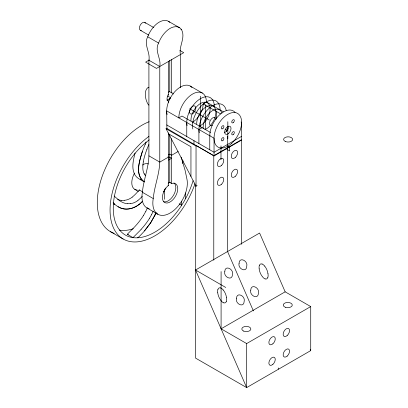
<?xml version="1.0" encoding="UTF-8"?>
<svg xmlns="http://www.w3.org/2000/svg" width="408" height="408" viewBox="0 0 408 408"><rect width="100%" height="100%" fill="white"/><g stroke="black" fill="none" stroke-linecap="round" stroke-linejoin="round"><path stroke-width="0.61" d="M166.699 128.341L166.908 128.734L166.688 110.884L214.042 138.225L214.047 155.948L166.699 128.341L166.051 128.714L196.034 186.206L197.12 185.579M169.81 22.364A19.253 11.118 -60 0 0 165.056 20.405C160.313 20.441 156.351 23.73 153.388 27.137A19.253 11.118 -60 0 0 147.716 36.781C143.397 44.712 150.526 52.224 148.91 60.221L148.91 155.836C148.507 168.249 143.529 179.948 142.377 192.28A24.404 14.086 -60 0 0 149.236 208.871M142.846 165.842L143.3 161.91M149.262 139.868A58.742 33.915 -60 0 0 113.485 203.036L113.256 208.197A58.742 33.915 -60 0 0 146.569 235.977A58.742 33.915 -60 0 0 193.076 180.724M181.167 157.208L185.11 170.376L186.935 179.102A24.404 14.086 -60 0 1 170.09 213.053A24.404 14.086 -60 0 1 153.24 198.553C154.392 186.221 159.37 174.522 159.773 162.109L159.773 66.494C161.389 58.497 154.26 50.985 158.579 43.054A19.253 11.118 -60 0 1 164.256 33.41C167.214 29.998 171.176 26.714 175.924 26.673A19.253 11.118 -60 0 1 181.596 29.769C185.752 37.842 178.627 46.237 180.402 54.58L180.402 87.73M135.074 153.015C133.324 160.12 131.08 168.565 135.155 175.287C137.297 178.556 141.178 179.923 144.33 181.912M142.407 151.378C139.587 160.624 134.584 174.823 144.162 181.805M217.954 289.389L218.356 288.599A2.611 2.091 78.9 0 1 219.591 287.819L220.641 287.951M226.369 301.379L225.966 302.165A2.611 2.091 78.9 0 1 224.726 302.95L223.681 302.812M259.386 265.465L259.784 264.68A2.611 2.091 78.9 0 1 261.023 263.894L262.074 264.032M267.796 277.46L267.398 278.246A2.611 2.091 78.9 0 1 266.159 279.031L265.108 278.894M148.879 144.509L147.461 147.854A44.88 25.913 -60 0 0 146.88 149.323M156.157 212.915L150.776 222.635L144.59 230.78A58.298 33.66 -60 0 1 139.526 236.222L137.889 237.787L137.527 237.578M156.085 213.073L150.623 222.87L144.458 230.938M145.136 144.529L146.171 142.275L145.809 142.066M145.845 211.293L143.611 215.24M151.597 214.613L149.359 218.561M142.474 191.77L139.235 189.904L138.083 191.276A30.722 17.738 -60 0 1 132.656 196.758L132.166 197.095M141.107 229.408A44.88 25.913 -60 0 1 140.061 230.535L133.003 237.629L127.25 234.309L134.309 227.215A44.88 25.913 -60 0 0 135.359 226.088A46.063 26.591 -60 0 0 143.636 215.261M142.616 201.164C136.685 207.937 126.358 211.905 118.136 206.744A58.298 33.66 -60 0 1 114.5 204.056L113.123 202.827M142.545 201.236C136.598 208.004 126.22 211.9 118.034 206.683M137.919 200.415L138.399 200.032A30.722 17.738 -60 0 0 142.259 196.355M149.415 59.925L145.605 62.128L156.468 68.401L183.707 52.673L179.908 50.475M192.607 122.16A14.969 8.644 -60 0 0 203.194 103.826L206.387 101.98L223.426 111.817M198.956 129.514L202.149 127.668M168.371 154.933L169.769 154.122L171.686 155.229L178.225 151.455M168.173 158.054L169.769 157.131L171.686 158.238L168.489 160.084M209.763 149.787L209.763 135.757L210.084 135.573M166.051 128.714L196.034 146.023L196.687 145.651M241.067 122.002L241.602 122.313L241.607 136.349L214.047 152.261L166.683 124.919M195.702 145.253L213.782 155.688L241.342 139.776L241.342 244.31M214.047 155.948L241.607 140.036L241.607 136.349M221.09 271.56L221.09 328.812L285.156 291.822L310.723 306.581L310.723 350.61L246.656 387.6L195.529 358.086L195.529 270.02L259.595 233.034L285.156 291.822M221.09 328.812L246.656 343.567L310.723 306.581M124.537 200.354L121.655 200.384M130.29 203.674L127.408 203.704M225.129 129.254L225.502 129.254A1.596 1.3 -57.3 0 1 226.21 129.617L226.506 130.193A3.473 2.912 -49.2 0 1 226.578 130.672M113.725 204.122L114.658 204.515M168.677 21.445L179.54 27.719M180.917 29.376L181.596 29.769M144.82 22.42L153.831 27.622M140.301 30.248L148.782 35.144M147.716 36.781L158.579 43.054M148.91 60.221L159.773 66.494M190.21 86.052L202.353 93.06M203.194 103.826L220.595 113.873M168.366 92.157A4.519 2.611 -60 0 1 169.769 91.769L171.686 92.876A4.519 2.611 -60 0 1 173.216 94.044M168.009 94.59L168.489 94.865A4.519 2.611 -60 0 0 168.489 101.102L168.489 102.377M167.382 95.87L170.656 97.762M189.751 108.783L209.391 120.12M167.122 100.001A4.519 2.611 -60 0 0 169.769 98.297L170.365 98.644M148.91 87.644L148.599 87.465A2.162 1.25 60 0 0 148.221 87.353C143.346 90.535 145.391 100.399 148.313 104.662A2.122 1.224 60 0 0 148.599 104.902L148.91 105.08M167.05 100.276L168.489 101.102M210.543 132.513L182.019 116.051L178.826 117.892A19.487 11.251 -60 0 1 192.607 94.024A19.487 11.251 -60 0 1 206.387 101.98M227.434 145.957L229.638 147.232L229.638 150.919L226.879 149.328M168.79 133.967L190.949 146.758L190.949 176.45M168.009 156.799L168.489 157.075L159.773 162.109L148.91 155.836M168.489 132.926L168.489 185.39A10.843 6.263 -60 0 0 163.73 201.751A10.843 6.263 -60 0 0 176.445 194.412A10.843 6.263 -60 0 0 171.686 183.544L169.769 182.437L169.769 135.058M168.009 185.115L168.489 185.39M185.298 198.293L185.655 198.502L185.65 196.513A58.298 33.66 -60 0 0 185.446 192.923M145.054 175.537L145.411 175.746M179.178 203.781L181.693 205.234L181.575 201.139M142.377 192.28L153.24 198.553M134.783 189.358L138.511 191.51M147.028 207.993L157.891 214.266M114.067 195.998L119.095 200.328A44.88 25.913 -60 0 0 119.85 200.884M225.746 287.467L195.529 270.02L246.656 387.6L246.656 343.567M110.379 231.622L123.165 239.001M144.203 181.83C134.625 174.925 139.541 160.778 142.341 151.567A58.298 33.66 -60 0 1 145.161 144.468M113.485 203.036L114.531 204.082M264.639 266.041L264.823 266.266A13.388 10.725 78.9 0 1 267.964 273.748M223.207 289.96L223.39 290.185A13.388 10.725 78.9 0 1 226.532 297.667M144.493 174.114L144.264 173.757M310.213 349.447L310.723 350.61M253.378 310.896L227.562 251.527L227.562 136.15M278.18 367.94L278.69 369.107M267.985 273.743L268.025 274.043A6.829 5.472 78.9 0 1 267.852 277.486M259.156 268.882L259.197 269.183A13.388 10.725 78.9 0 0 262.385 276.629M226.557 297.661L226.598 297.962A6.829 5.472 78.9 0 1 226.42 301.405M217.724 292.801L217.765 293.102A13.388 10.725 78.9 0 0 220.958 300.548M226.613 130.662L226.649 131.238M227.827 121.712L227.827 138.832M220.983 145.88L220.983 159.712M216.316 111.114L216.316 118.748M213.782 155.688L213.782 260.222M205.454 104.846L205.454 129.647M200.542 96.232L200.542 127.25M198.9 129.484L198.9 143.514M196.034 146.023L196.034 186.206M195.702 185.405L195.702 270.183M193.973 140.668L193.973 144.085M186.762 122.477L186.762 136.507M171.686 59.614L171.686 92.876M171.686 138.71L171.686 183.544M169.769 60.389L169.769 91.769M169.769 98.297L169.769 99.567M168.489 61.46L168.489 94.865M164.654 189.077L164.654 199.257M141.382 30.442A4.519 2.611 -60 0 1 140.301 25.031A4.519 2.611 -60 0 1 145.529 23.261M165.643 187.996A10.843 6.263 -60 0 1 163.419 191.847M173.966 182.876A10.843 6.263 -60 0 1 173.782 194.815A10.843 6.263 -60 0 1 163.577 201.766M168.173 183.166A10.843 6.263 -60 0 1 170.33 182.279M167.117 114.592A19.487 11.251 -60 0 1 174.91 91.576A19.487 11.251 -60 0 1 192 87.562M187.073 125.674A19.487 11.251 -60 0 1 199.068 99.547A19.487 11.251 -60 0 1 214.322 106.559M209.763 135.757A19.487 11.251 -60 0 1 219.611 114.821A19.487 11.251 -60 0 1 235.079 112.429M228.194 126.184A4.519 2.611 -60 0 1 224.471 132.636M265.093 278.95A7.125 5.707 78.9 0 1 262.584 276.843M259.202 268.872A6.829 5.472 78.9 0 1 259.33 265.44M262.089 263.976A7.125 5.707 78.9 0 1 264.598 266.082M223.666 302.869A7.125 5.707 78.9 0 1 221.151 300.762M217.775 292.791A6.829 5.472 78.9 0 1 217.903 289.364M220.657 287.895A7.125 5.707 78.9 0 1 223.166 290.001M199.282 132.784A19.487 11.251 -60 0 1 209.773 107.727A19.487 11.251 -60 0 1 226.2 110.4M137.114 190.026A14.459 8.349 -60 0 1 134.538 173.094M142.744 164.638A14.459 8.349 -60 0 1 148.456 163.95M149.389 218.586A46.063 26.591 -60 0 1 141.086 229.362M153.189 211.12A20.278 11.704 -60 0 1 151.552 214.593M128.438 234.437A58.742 33.915 -60 0 1 127.25 234.309M147.436 207.799A20.278 11.704 -60 0 1 145.804 211.273M127.388 203.76A46.063 26.591 -60 0 1 119.891 200.823M137.929 200.532A20.278 11.704 -60 0 1 130.31 203.597M121.635 200.44A46.063 26.591 -60 0 1 117.637 199.43M132.182 197.212A20.278 11.704 -60 0 1 124.562 200.277M139.398 190.383A14.459 8.349 -60 0 1 139.235 189.904M140.377 179.632A14.459 8.349 -60 0 1 140.515 179.296M143.259 161.925A46.063 26.591 -60 0 1 146.926 149.328M144.162 173.864A20.278 11.704 -60 0 1 142.902 165.816M145.824 175.675A30.722 17.738 -60 0 1 144.458 174.165M114.194 233.345A63.26 36.526 -60 0 1 101.087 179.617A63.26 36.526 -60 0 1 149.129 121.732M194.932 183.84A63.26 36.526 -60 0 1 118.453 235.314A63.26 36.526 -60 0 1 148.935 136.384M183.024 160.788A58.742 33.915 -60 0 1 182.6 163.598M156.881 213.037A58.742 33.915 -60 0 1 154.744 215.144M133.339 228.75A58.742 33.915 -60 0 1 119.284 230.102M226.766 131.203A1.805 1.045 -60 0 1 228.312 128.765M192.826 128.994A19.487 11.251 -60 0 1 204.821 102.867A19.487 11.251 -60 0 1 220.075 109.885M196.733 124.149A13.556 7.829 -60 0 1 206.29 106.769A13.556 7.829 -60 0 1 215.852 113.108A13.556 7.829 -60 0 1 204.928 129.581M212.282 125.475A4.519 2.611 -60 0 1 209.554 123.043A4.519 2.611 -60 0 1 212.889 117.784A4.519 2.611 -60 0 1 215.929 119.712M203.245 128.612A13.556 7.829 -60 0 1 210.696 111.919A13.556 7.829 -60 0 1 221.932 113.128M190.98 120.829A13.556 7.829 -60 0 1 200.542 103.448A13.556 7.829 -60 0 1 210.1 109.788A13.556 7.829 -60 0 1 199.175 126.261M224.788 271.59C223.288 276.905 232.315 281.52 232.473 274.482C233.973 269.173 224.946 264.552 224.788 271.59M236.472 298.457C234.972 303.766 243.999 308.387 244.157 301.344C245.657 296.035 236.63 291.414 236.472 298.457M239.073 263.344C237.573 268.658 246.6 273.278 246.758 266.235C248.258 260.926 239.231 256.306 239.073 263.344M250.752 290.21C249.252 295.52 258.279 300.14 258.437 293.097C259.937 287.788 250.91 283.167 250.752 290.21M231.387 143.58A19.487 11.251 -60 0 0 237.563 113.388A19.487 11.251 -60 0 0 214.511 133.834A19.487 11.251 -60 0 0 231.387 143.58M193.433 113.026A4.519 2.611 -60 0 0 194.866 106.024A4.519 2.611 -60 0 0 189.521 110.767A4.519 2.611 -60 0 0 193.433 113.026M228.653 133.36A4.519 2.611 -60 0 0 230.087 126.358A4.519 2.611 -60 0 0 224.742 131.101A4.519 2.611 -60 0 0 228.653 133.36M222.952 128.535A1.805 1.045 -60 0 0 223.523 125.735A1.805 1.045 -60 0 0 221.386 127.627A1.805 1.045 -60 0 0 222.952 128.535M233.361 122.522A1.805 1.045 -60 0 0 233.937 119.722A1.805 1.045 -60 0 0 231.795 121.62A1.805 1.045 -60 0 0 233.361 122.522M233.361 134.477A1.805 1.045 -60 0 0 233.937 131.677A1.805 1.045 -60 0 0 231.795 133.574A1.805 1.045 -60 0 0 233.361 134.477M222.952 140.49A1.805 1.045 -60 0 0 223.523 137.69A1.805 1.045 -60 0 0 221.386 139.587A1.805 1.045 -60 0 0 222.952 140.49M272.891 343.796A4.519 2.611 -60 0 0 274.324 336.794A4.519 2.611 -60 0 0 268.979 341.537A4.519 2.611 -60 0 0 272.891 343.796M287.176 335.549A4.519 2.611 -60 0 0 288.609 328.547A4.519 2.611 -60 0 0 283.264 333.29A4.519 2.611 -60 0 0 287.176 335.549M272.891 364.344A4.519 2.611 -60 0 0 274.324 357.342A4.519 2.611 -60 0 0 268.979 362.08A4.519 2.611 -60 0 0 272.891 364.344M287.176 356.097A4.519 2.611 -60 0 0 288.609 349.095A4.519 2.611 -60 0 0 283.264 353.838A4.519 2.611 -60 0 0 287.176 356.097M243.683 331.097A4.519 2.611 0 0 0 250.828 329.251A4.519 2.611 0 0 0 244.489 326.599A4.519 2.611 0 0 0 243.683 331.097M285.503 307.321A4.519 2.611 0 0 0 292.281 305.062A4.519 2.611 0 0 0 285.503 302.802A4.519 2.611 0 0 0 285.503 307.321M235.258 157.529A4.519 2.611 -60 0 0 236.691 150.526A4.519 2.611 -60 0 0 231.346 155.269A4.519 2.611 -60 0 0 235.258 157.529M221.391 165.536A4.519 2.611 -60 0 0 222.824 158.534A4.519 2.611 -60 0 0 217.479 163.276A4.519 2.611 -60 0 0 221.391 165.536M221.391 184.385A4.519 2.611 -60 0 0 222.824 177.383A4.519 2.611 -60 0 0 217.479 182.126A4.519 2.611 -60 0 0 221.391 184.385M235.258 176.378A4.519 2.611 -60 0 0 236.691 169.376A4.519 2.611 -60 0 0 231.346 174.119A4.519 2.611 -60 0 0 235.258 176.378M285.595 141.591A4.519 2.611 0 0 0 292.638 139.618A4.519 2.611 0 0 0 286.156 137.083A4.519 2.611 0 0 0 285.595 141.591"/></g></svg>
